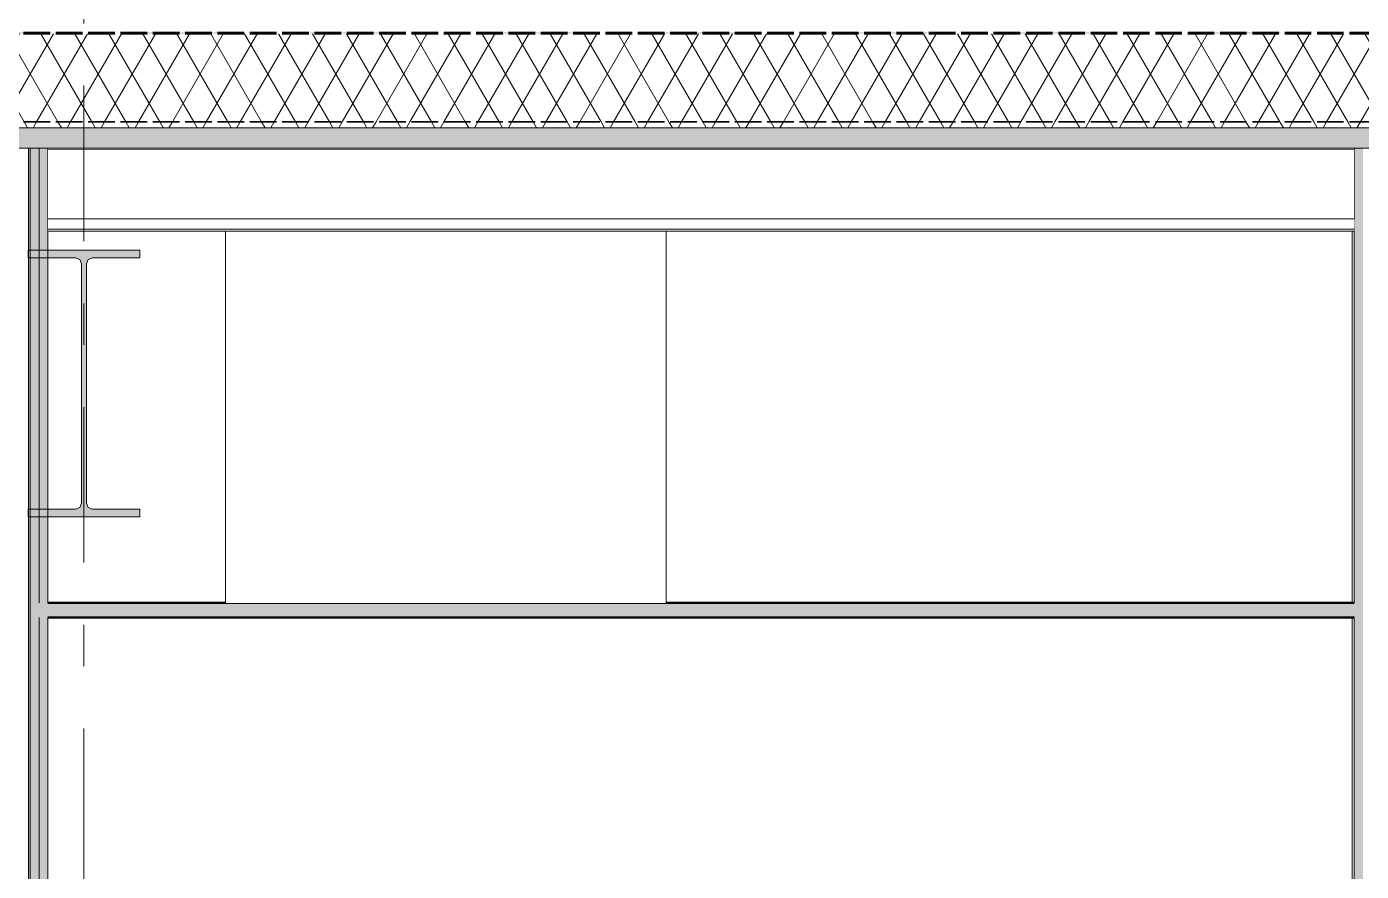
# Model space of a CAD drawing. Header units: millimetres. Extents: x -48147 to 1417267, y -496296 to 18123.
# Drawn here: x 1396641 to 1398911, y -476579 to -475142 of the extents above; entities that cross this region are included whole.
import ezdxf
from ezdxf.enums import TextEntityAlignment as Align

# ---------------------------------------------------------------- set-up
doc = ezdxf.new("R2010")
doc.units = ezdxf.units.MM
doc.header["$MEASUREMENT"] = 0
for name, pattern in [('Double Dashed', [546.805537, 264.583325, -105.833328, 70.555556, -105.833328]), ('Hidden Line', [55, 45, -10]), ('Wipeout_Contour', [1000, 0, -1000])]:
    doc.linetypes.add(name, pattern=pattern)
for name, color, linetype in [('A-25-M_Wall_Int', 7, 'Continuous'), ('New_A-15-MG_Structural_Grid_Phase_2', 7, 'Continuous'), ('New_A-20-M_Ceiling', 7, 'Continuous'), ('New_A-20-M_Roof', 7, 'Continuous'), ('New_A-25-M_Wall_Int', 7, 'Continuous'), ('S-280-M_STRUCT_FRAME.IFC Import', 7, 'Continuous')]:
    doc.layers.add(name, color=color, linetype=linetype)
for name, color, linetype, lineweight in [('A-25-M_Wall_Int_Pen_No__87', 8, 'Continuous', 20), ('New_A-20-M_Roof_Pen_No__195', 7, 'Continuous', 35), ('New_A-20-M_Roof_Pen_No__4', 7, 'Continuous', 20), ('New_A-20-M_Roof_Pen_No__85', 8, 'Continuous', 20), ('New_A-25-M_Wall_Int_Pen_No__1', 7, 'Continuous', 13), ('New_A-25-M_Wall_Int_Pen_No__87', 8, 'Continuous', 20), ('S-280-M_STRUCT_FRAME.IFC Import_Pen_No__1', 7, 'Continuous', 13), ('S-280-M_STRUCT_FRAME.IFC Import_Pen_No__160', 5, 'Continuous', 200), ('S-280-M_STRUCT_FRAME.IFC Import_Pen_No__90', 8, 'Continuous', 20)]:
    doc.layers.add(name, color=color, linetype=linetype, lineweight=lineweight)
for name, color, linetype, lineweight, true_color in [('New_A-15-MG_Structural_Grid_Phase_2_Pen_No__222', 7, 'Continuous', 13, 0x65af33), ('New_A-20-M_Ceiling_Pen_No__107', 7, 'Continuous', 15, 0xa6a6a6), ('New_A-20-M_Ceiling_Pen_No__29', 7, 'Continuous', 50, 0x2a2a2a), ('New_A-20-M_Roof_Pen_No__149', 7, 'Continuous', 0, 0x2a2a2a), ('New_A-20-M_Roof_Pen_No__162', 7, 'Continuous', 0, 0xe47200), ('New_A-20-M_Roof_Pen_No__81', 7, 'Continuous', 20, 0x6a6a6a), ('New_A-25-M_Wall_Int_Pen_No__107', 7, 'Continuous', 15, 0xa6a6a6)]:
    doc.layers.add(name, color=color, linetype=linetype, lineweight=lineweight, true_color=true_color)
doc.styles.add('GENERATED_STYLE_2', font='')
doc.styles.get('GENERATED_STYLE_2').set_extended_font_data('Swis721 BT')
pattern_1 = [(60, (1376122.47, -491272.82), (-43.30127, 25), []), (120, (1376122.47, -491272.82), (43.30127, 25), [])]

# ---------------------------------------------------------------- blocks, each defined once
blk = doc.blocks.new('Section Elem_46_2', base_point=(1376122.5, -491272.8))
at = {"color": 254, "linetype": 'Wipeout_Contour', "lineweight": 0, "ltscale": 23609336.05235326}
blk.add_wipeout([(1396979.1, -475490), (1396677.2, -475490), (1396677.2, -475522.8), (1396833.5, -475522.8), (1396833.5, -475535.5), (1396753, -475535.5), (1396745.8, -475538.5), (1396742.8, -475545.7), (1396742.8, -475953.3), (1396745.8, -475960.5), (1396753, -475963.5), (1396833.5, -475963.5), (1396833.5, -475976.2), (1396677.2, -475976.2), (1396677.2, -476122.8), (1396979.1, -476122.8)], dxfattribs=at).dxf.layer = 'New_A-25-M_Wall_Int'
at = {"color": 254, "linetype": 'Wipeout_Contour', "lineweight": 0, "ltscale": 5908189.625255519}
blk.add_wipeout([(1398895.4, -475490), (1397729.1, -475490), (1397729.1, -476122.8), (1398895.4, -476122.8)], dxfattribs=at).dxf.layer = 'New_A-25-M_Wall_Int'
at = {"color": 254, "linetype": 'Wipeout_Contour', "lineweight": 0, "ltscale": 11804147.70417669}
blk.add_wipeout([(1396677.2, -475963.5), (1396724.1, -475963.5), (1396731.3, -475960.5), (1396734.3, -475953.3), (1396734.3, -475545.7), (1396731.3, -475538.5), (1396724.1, -475535.5), (1396677.2, -475535.5)], dxfattribs=at).dxf.layer = 'New_A-25-M_Wall_Int'
blk = doc.blocks.new('Section Elem_48_2', base_point=(1376122.5, -491272.8))
at = {"layer": 'New_A-25-M_Wall_Int_Pen_No__107', "linetype": 'Continuous', "lineweight": 0, "true_color": 0x535353}
blk.add_hatch(color=251, dxfattribs=at).paths.add_polyline_path([(1396644.2, -479122.8), (1396647.2, -479122.8), (1396647.2, -475349.3), (1396644.2, -475349.3)])
at = {"layer": 'New_A-25-M_Wall_Int_Pen_No__107', "linetype": 'Continuous'}
for points in [[(1396647.2, -479122.8), (1396662.2, -479122.8), (1396662.2, -476147.8), (1396662.2, -476122.8), (1396662.2, -475349.3), (1396647.2, -475349.3)], [(1396662.2, -476122.8), (1396677.2, -476122.8), (1396677.2, -475349.3), (1396662.2, -475349.3)], [(1396662.2, -479122.8), (1396677.2, -479122.8), (1396677.2, -476147.8), (1396662.2, -476147.8)]]:
    blk.add_hatch(color=256, dxfattribs=at).paths.add_polyline_path(points)
at = {"layer": 'New_A-25-M_Wall_Int_Pen_No__1', "linetype": 'Continuous'}
for p, q in [((1396662.2, -475349.3), (1396662.2, -476122.8)), ((1396677.2, -475349.3), (1396677.2, -476122.8)), ((1396662.2, -476147.8), (1396662.2, -479122.8)), ((1396677.2, -476147.8), (1396677.2, -479122.8))]:
    blk.add_line(p, q, dxfattribs=at)
at = {"color": 254, "linetype": 'Wipeout_Contour', "lineweight": 0, "ltscale": 5903603.184146689}
blk.add_wipeout([(1396580.2, -479122.8), (1396644.2, -479122.8), (1396644.2, -475349.3), (1396580.2, -475349.3)], dxfattribs=at).dxf.layer = 'New_A-25-M_Wall_Int'
at = {"layer": 'New_A-25-M_Wall_Int_Pen_No__1', "linetype": 'Continuous'}
for p, q in [((1396644.2, -475349.3), (1396644.2, -479122.8)), ((1396647.2, -475349.3), (1396647.2, -479122.8))]:
    blk.add_line(p, q, dxfattribs=at)
blk = doc.blocks.new('Section Elem_117_2', base_point=(1376122.5, -491272.8))
at = {"color": 254, "linetype": 'Wipeout_Contour', "lineweight": 0, "ltscale": 8865405.335891722}
blk.add_wipeout([(1398895.4, -475490), (1398895.4, -476122.8), (1398899.2, -476122.8), (1398899.2, -475489.1), (1398899.1, -475489.1), (1398899.1, -475490)], dxfattribs=at).dxf.layer = 'New_A-25-M_Wall_Int'
at = {"color": 254, "linetype": 'Wipeout_Contour', "lineweight": 0, "ltscale": 5912767.413439132}
blk.add_wipeout([(1398899.2, -476147.8), (1398895.4, -476147.8), (1398895.4, -479122.8), (1398899.2, -479122.8)], dxfattribs=at).dxf.layer = 'New_A-25-M_Wall_Int'
at = {"layer": 'New_A-25-M_Wall_Int_Pen_No__1', "linetype": 'Continuous'}
blk.add_line((1398899.2, -476147.8), (1398899.2, -479122.8), dxfattribs=at)
at = {"layer": 'New_A-25-M_Wall_Int_Pen_No__87', "linetype": 'Continuous'}
for p, q in [((1398895.4, -476122.8), (1398895.4, -475522.8)), ((1398895.4, -479122.8), (1398895.4, -476147.8))]:
    blk.add_line(p, q, dxfattribs=at)
at = {"color": 254, "linetype": 'Wipeout_Contour', "lineweight": 0, "ltscale": 11819851.83790375}
blk.add_wipeout([(1398899, -475469), (1398899.1, -475469), (1398899.1, -475469), (1398899.1, -475486.8), (1398899.2, -475486.8), (1398899.2, -475349.3), (1398899, -475349.3), (1398899, -475350.5)], dxfattribs=at).dxf.layer = 'New_A-25-M_Wall_Int'
at = {"layer": 'New_A-25-M_Wall_Int_Pen_No__107', "linetype": 'Continuous'}
blk.add_hatch(color=256, dxfattribs=at).paths.add_polyline_path([(1398899.2, -475349.3), (1398899.2, -479122.8), (1398914.2, -479122.8), (1398914.2, -475349.3)])
at = {"layer": 'New_A-25-M_Wall_Int_Pen_No__1', "linetype": 'Continuous'}
blk.add_line((1398899.2, -475349.3), (1398899.2, -476122.8), dxfattribs=at)
at = {"layer": 'New_A-25-M_Wall_Int_Pen_No__87', "linetype": 'Continuous'}
blk.add_line((1398895.4, -475522.8), (1398895.4, -475490), dxfattribs=at)
blk = doc.blocks.new('Section Elem_262_2', base_point=(1376122.5, -491272.8))
at = {"layer": 'New_A-20-M_Ceiling_Pen_No__107', "linetype": 'Continuous'}
blk.add_hatch(color=256, dxfattribs=at).paths.add_polyline_path([(1396662.2, -476147.8), (1398899.2, -476147.8), (1398899.2, -476122.8), (1396662.2, -476122.8)])
at = {"layer": 'New_A-20-M_Ceiling_Pen_No__29', "linetype": 'Continuous'}
for p, q in [((1398899.2, -476122.8), (1396677.2, -476122.8)), ((1398899.2, -476147.8), (1396677.2, -476147.8))]:
    blk.add_line(p, q, dxfattribs=at)
blk = doc.blocks.new('*X301', base_point=(1376122.5, -491272.8))
at = {"layer": 'New_A-20-M_Roof_Pen_No__162', "linetype": 'Continuous'}
for points in [[(1396673.3, -475152.2), (1396523.3, -475152.2), (1396523.3, -475154.2), (1396673.3, -475154.2)], [(1396973.3, -475152.2), (1396823.3, -475152.2), (1396823.3, -475154.2), (1396973.3, -475154.2)], [(1397273.3, -475152.2), (1397123.3, -475152.2), (1397123.3, -475154.2), (1397273.3, -475154.2)], [(1397573.3, -475152.2), (1397423.3, -475152.2), (1397423.3, -475154.2), (1397573.3, -475154.2)], [(1397873.3, -475152.2), (1397723.3, -475152.2), (1397723.3, -475154.2), (1397873.3, -475154.2)], [(1398173.3, -475152.2), (1398023.3, -475152.2), (1398023.3, -475154.2), (1398173.3, -475154.2)], [(1398473.3, -475152.2), (1398323.3, -475152.2), (1398323.3, -475154.2), (1398473.3, -475154.2)], [(1398773.3, -475152.2), (1398623.3, -475152.2), (1398623.3, -475154.2), (1398773.3, -475154.2)]]:
    blk.add_hatch(color=256, dxfattribs=at).paths.add_polyline_path(points)
blk = doc.blocks.new('Section Elem_273_2', base_point=(1376122.5, -491272.8))
at = {"layer": 'New_A-20-M_Roof_Pen_No__4', "linetype": 'Continuous'}
blk.add_line((1398899.2, -475349.3), (1396677.2, -475349.3), dxfattribs=at)
at = {"layer": 'New_A-20-M_Roof_Pen_No__4', "linetype": 'Continuous', "flags": 128}
for points in [[(1396677.2, -475349.3), (1396662.2, -475349.3), (1396647.2, -475349.3), (1396644.2, -475349.3), (1396580.2, -475349.3), (1396577.2, -475349.3), (1396562.2, -475349.3), (1396547.2, -475349.3)], [(1399029.2, -475349.3), (1399014.2, -475349.3), (1398999.2, -475349.3), (1398996.2, -475349.3), (1398932.2, -475349.3), (1398929.2, -475349.3), (1398914.2, -475349.3), (1398899.2, -475349.3)]]:
    blk.add_lwpolyline(points, dxfattribs=at)
at = {"color": 254, "linetype": 'Wipeout_Contour', "lineweight": 0, "ltscale": 5903494.911022261}
blk.add_wipeout([(1408945.9, -475154.2), (1408945.9, -475152.2), (1385633.6, -475152.2), (1385633.6, -475154.2)], dxfattribs=at).dxf.layer = 'New_A-20-M_Roof'
at = {"layer": 'New_A-20-M_Roof'}
blk.add_blockref('*X301', (1376122.5, -491272.8), dxfattribs=at)
at = {"color": 254, "linetype": 'Wipeout_Contour', "lineweight": 0, "ltscale": 5903592.810016843}
blk.add_wipeout([(1408945.9, -475304.3), (1408945.9, -475154.2), (1385633.6, -475154.2), (1385633.6, -475304.3)], dxfattribs=at).dxf.layer = 'New_A-20-M_Roof'
at = {"layer": 'New_A-20-M_Roof_Pen_No__85', "linetype": 'Continuous'}
h = blk.add_hatch(dxfattribs=at)
h.set_pattern_fill('Batt_Insulation_0002', color=256, style=0, pattern_type=2)
h.set_pattern_definition(pattern_1)
h.paths.add_polyline_path([(1408945.9, -475304.3), (1408945.9, -475154.2), (1385633.6, -475154.2), (1385633.6, -475304.3)])
at = {"layer": 'New_A-20-M_Roof_Pen_No__195', "linetype": 'Hidden Line'}
for p, q in [((1408945.9, -475152.2), (1385633.6, -475152.2)), ((1408945.9, -475154.2), (1385633.6, -475154.2))]:
    blk.add_line(p, q, dxfattribs=at)
at = {"color": 254, "linetype": 'Wipeout_Contour', "lineweight": 0, "ltscale": 5903695.862695197}
blk.add_wipeout([(1408945.9, -475314.3), (1408945.9, -475304.3), (1385633.6, -475304.3), (1385633.6, -475314.3)], dxfattribs=at).dxf.layer = 'New_A-20-M_Roof'
at = {"layer": 'New_A-20-M_Roof_Pen_No__81', "linetype": 'Continuous', "lineweight": 0, "true_color": 0x353535}
blk.add_hatch(color=250, dxfattribs=at).paths.add_polyline_path([(1385633.6, -475349.3), (1408945.9, -475349.3), (1408945.9, -475314.3), (1385633.6, -475314.3)])
at = {"layer": 'New_A-20-M_Roof_Pen_No__85', "linetype": 'Continuous'}
h = blk.add_hatch(dxfattribs=at)
h.set_pattern_fill('Batt_Insulation_0002', color=256, style=0, pattern_type=2)
h.set_pattern_definition(pattern_1)
h.paths.add_polyline_path([(1408945.9, -475314.3), (1408945.9, -475304.3), (1385633.6, -475304.3), (1385633.6, -475314.3)])
at = {"layer": 'New_A-20-M_Roof_Pen_No__149', "linetype": 'Continuous'}
blk.add_line((1408945.9, -475314.3), (1385633.6, -475314.3), dxfattribs=at)
at = {"layer": 'New_A-20-M_Roof_Pen_No__195', "linetype": 'Hidden Line'}
blk.add_line((1408945.9, -475304.3), (1385633.6, -475304.3), dxfattribs=at)
blk = doc.blocks.new('Section Elem_430_2', base_point=(1376122.5, -491272.8))
at = {"color": 254, "linetype": 'Wipeout_Contour', "lineweight": 0, "ltscale": 5905952.897465214}
blk.add_wipeout([(1397714.1, -475490), (1397714.1, -476122.8), (1397729.1, -476122.8), (1397729.1, -475490)], dxfattribs=at).dxf.layer = 'A-25-M_Wall_Int'
at = {"layer": 'A-25-M_Wall_Int_Pen_No__87', "linetype": 'Continuous'}
blk.add_line((1397729.1, -476122.8), (1397729.1, -475490), dxfattribs=at)
blk = doc.blocks.new('Section Elem_431_2', base_point=(1376122.5, -491272.8))
at = {"color": 254, "linetype": 'Wipeout_Contour', "lineweight": 0, "ltscale": 5903169.81440832}
blk.add_wipeout([(1396979.1, -475490), (1396979.1, -476122.8), (1396994.1, -476122.8), (1396994.1, -475490)], dxfattribs=at).dxf.layer = 'A-25-M_Wall_Int'
at = {"layer": 'A-25-M_Wall_Int_Pen_No__87', "linetype": 'Continuous'}
blk.add_line((1396979.1, -475490), (1396979.1, -476122.8), dxfattribs=at)
blk = doc.blocks.new('Section Elem_432_2', base_point=(1376122.5, -491272.8))
at = {"color": 254, "linetype": 'Wipeout_Contour', "lineweight": 0, "ltscale": 5904561.35543149}
blk.add_wipeout([(1396994.1, -475490), (1396994.1, -476122.8), (1397714.1, -476122.8), (1397714.1, -475490)], dxfattribs=at).dxf.layer = 'A-25-M_Wall_Int'
blk = doc.blocks.new('Section Elem_556_2', base_point=(1376122.5, -491272.8))
at = {"layer": 'S-280-M_STRUCT_FRAME.IFC Import_Pen_No__160', "linetype": 'Continuous', "lineweight": 0, "true_color": 0x00007f}
blk.add_hatch(color=176, dxfattribs=at).paths.add_polyline_path([(1396833.5, -475976.2), (1396833.5, -475963.5), (1396753, -475963.5), (1396745.8, -475960.5), (1396742.8, -475953.3), (1396742.8, -475545.7), (1396745.8, -475538.5), (1396753, -475535.5), (1396833.5, -475535.5), (1396833.5, -475522.8), (1396643.6, -475522.8), (1396643.6, -475535.5), (1396724.1, -475535.5), (1396731.3, -475538.5), (1396734.3, -475545.7), (1396734.3, -475953.3), (1396731.3, -475960.5), (1396724.1, -475963.5), (1396643.6, -475963.5), (1396643.6, -475976.2)])
at = {"layer": 'S-280-M_STRUCT_FRAME.IFC Import_Pen_No__1', "linetype": 'Continuous'}
for p, q in [((1396643.6, -475522.8), (1396643.6, -475535.5)), ((1396833.5, -475522.8), (1396643.6, -475522.8)), ((1396833.5, -475522.8), (1396833.5, -475535.5)), ((1396643.6, -475963.5), (1396643.6, -475976.2)), ((1396833.5, -475976.2), (1396643.6, -475976.2)), ((1396833.5, -475963.5), (1396833.5, -475976.2))]:
    blk.add_line(p, q, dxfattribs=at)
at = {"layer": 'S-280-M_STRUCT_FRAME.IFC Import_Pen_No__1', "linetype": 'Continuous', "flags": 128}
for points in [[(1396731.3, -475538.5), (1396724.1, -475535.5), (1396643.6, -475535.5)], [(1396731.3, -475538.5), (1396734.3, -475545.7), (1396734.3, -475953.3), (1396731.3, -475960.5)], [(1396745.8, -475538.5), (1396742.8, -475545.7), (1396742.8, -475953.3), (1396745.8, -475960.5)], [(1396833.5, -475535.5), (1396753, -475535.5), (1396745.8, -475538.5)], [(1396731.3, -475960.5), (1396724.1, -475963.5), (1396643.6, -475963.5)], [(1396745.8, -475960.5), (1396753, -475963.5), (1396833.5, -475963.5)]]:
    blk.add_lwpolyline(points, dxfattribs=at)
blk = doc.blocks.new('Section Elem_780_2', base_point=(1376122.5, -491272.8))
at = {"color": 254, "linetype": 'Wipeout_Contour', "lineweight": 0, "ltscale": 5905616.754448312}
blk.add_wipeout([(1396677.2, -475349.3), (1396677.2, -475350.5), (1398899, -475350.5), (1398899, -475349.3)], dxfattribs=at).dxf.layer = 'S-280-M_STRUCT_FRAME.IFC Import'
at = {"color": 254, "linetype": 'Wipeout_Contour', "lineweight": 0, "ltscale": 5905796.661598353}
blk.add_wipeout([(1398899.1, -475489.1), (1396677.2, -475489.1), (1396677.2, -475490), (1398899.1, -475490)], dxfattribs=at).dxf.layer = 'S-280-M_STRUCT_FRAME.IFC Import'
at = {"color": 254, "linetype": 'Wipeout_Contour', "lineweight": 0, "ltscale": 5905693.8570546}
blk.add_wipeout([(1396677.2, -475350.5), (1396677.2, -475469), (1398899, -475469), (1398899, -475350.5)], dxfattribs=at).dxf.layer = 'S-280-M_STRUCT_FRAME.IFC Import'
at = {"color": 254, "linetype": 'Wipeout_Contour', "lineweight": 0, "ltscale": 5905794.808648664}
blk.add_wipeout([(1396677.2, -475489.1), (1398899.2, -475489.1), (1398899.2, -475486.8), (1396677.2, -475486.8)], dxfattribs=at).dxf.layer = 'S-280-M_STRUCT_FRAME.IFC Import'
at = {"layer": 'S-280-M_STRUCT_FRAME.IFC Import_Pen_No__90', "linetype": 'Continuous'}
blk.add_line((1396677.2, -475350.5), (1398899, -475350.5), dxfattribs=at)
at = {"color": 254, "linetype": 'Wipeout_Contour', "lineweight": 0, "ltscale": 5905781.716794175}
blk.add_wipeout([(1398899.1, -475469), (1396677.2, -475469), (1396677.2, -475486.8), (1398899.1, -475486.8)], dxfattribs=at).dxf.layer = 'S-280-M_STRUCT_FRAME.IFC Import'
at = {"layer": 'S-280-M_STRUCT_FRAME.IFC Import_Pen_No__90', "linetype": 'Continuous'}
for p, q in [((1396677.2, -475469), (1398899.1, -475469)), ((1396677.2, -475469), (1398899.1, -475469)), ((1396677.2, -475486.8), (1398899.1, -475486.8)), ((1396677.2, -475490), (1398899.1, -475490))]:
    blk.add_line(p, q, dxfattribs=at)
blk = doc.blocks.new('Standard grid marker[6]_2', base_point=(1396738.4, -469868.2))
at = {"layer": 'New_A-15-MG_Structural_Grid_Phase_2_Pen_No__222', "linetype": 'Double Dashed'}
blk.add_line((1396738.4, -470868.2), (1396738.4, -494272.8), dxfattribs=at)
at = {"layer": 'New_A-15-MG_Structural_Grid_Phase_2_Pen_No__222', "style": 'GENERATED_STYLE_2'}
for tag, p in [('AC_MarkerText_1_0', (1396738.4, -469600.1)), ('AC_MarkerText_1_1', (1396738.4, -495504.7))]:
    blk.add_attdef(tag, text='', height=175, rotation=360, dxfattribs=at).set_placement(p, align=Align.MIDDLE_CENTER)

msp = doc.modelspace()

# ---------------------------------------------------------------- block references
at = {"layer": 'New_A-25-M_Wall_Int'}
msp.add_blockref('Section Elem_46_2', (1376122.5, -491272.8), dxfattribs=at)

# ---------------------------------------------------------------- next in the draw order: block references
for name in ['Section Elem_48_2', 'Section Elem_117_2']:
    msp.add_blockref(name, (1376122.5, -491272.8), dxfattribs=at)

# ---------------------------------------------------------------- next in the draw order: block references
at = {"layer": 'New_A-20-M_Ceiling'}
msp.add_blockref('Section Elem_262_2', (1376122.5, -491272.8), dxfattribs=at)
at = {"layer": 'New_A-20-M_Roof'}
msp.add_blockref('Section Elem_273_2', (1376122.5, -491272.8), dxfattribs=at)
at = {"layer": 'S-280-M_STRUCT_FRAME.IFC Import'}
msp.add_blockref('Section Elem_556_2', (1376122.5, -491272.8), dxfattribs=at)

# ---------------------------------------------------------------- next in the draw order: block references
at = {"layer": 'A-25-M_Wall_Int'}
for name in ['Section Elem_431_2', 'Section Elem_430_2']:
    msp.add_blockref(name, (1376122.5, -491272.8), dxfattribs=at)

# ---------------------------------------------------------------- next in the draw order: block references
msp.add_blockref('Section Elem_432_2', (1376122.5, -491272.8), dxfattribs=at)

# ---------------------------------------------------------------- next in the draw order: block references
at = {"layer": 'S-280-M_STRUCT_FRAME.IFC Import'}
msp.add_blockref('Section Elem_780_2', (1376122.5, -491272.8), dxfattribs=at)

# ---------------------------------------------------------------- next in the draw order: block references
at = {"layer": 'New_A-15-MG_Structural_Grid_Phase_2', "color": 8, "linetype": 'Continuous', "lineweight": 15}
msp.add_blockref('Standard grid marker[6]_2', (1396738.4, -469868.2), dxfattribs=at)

doc.saveas('drawing.dxf')
